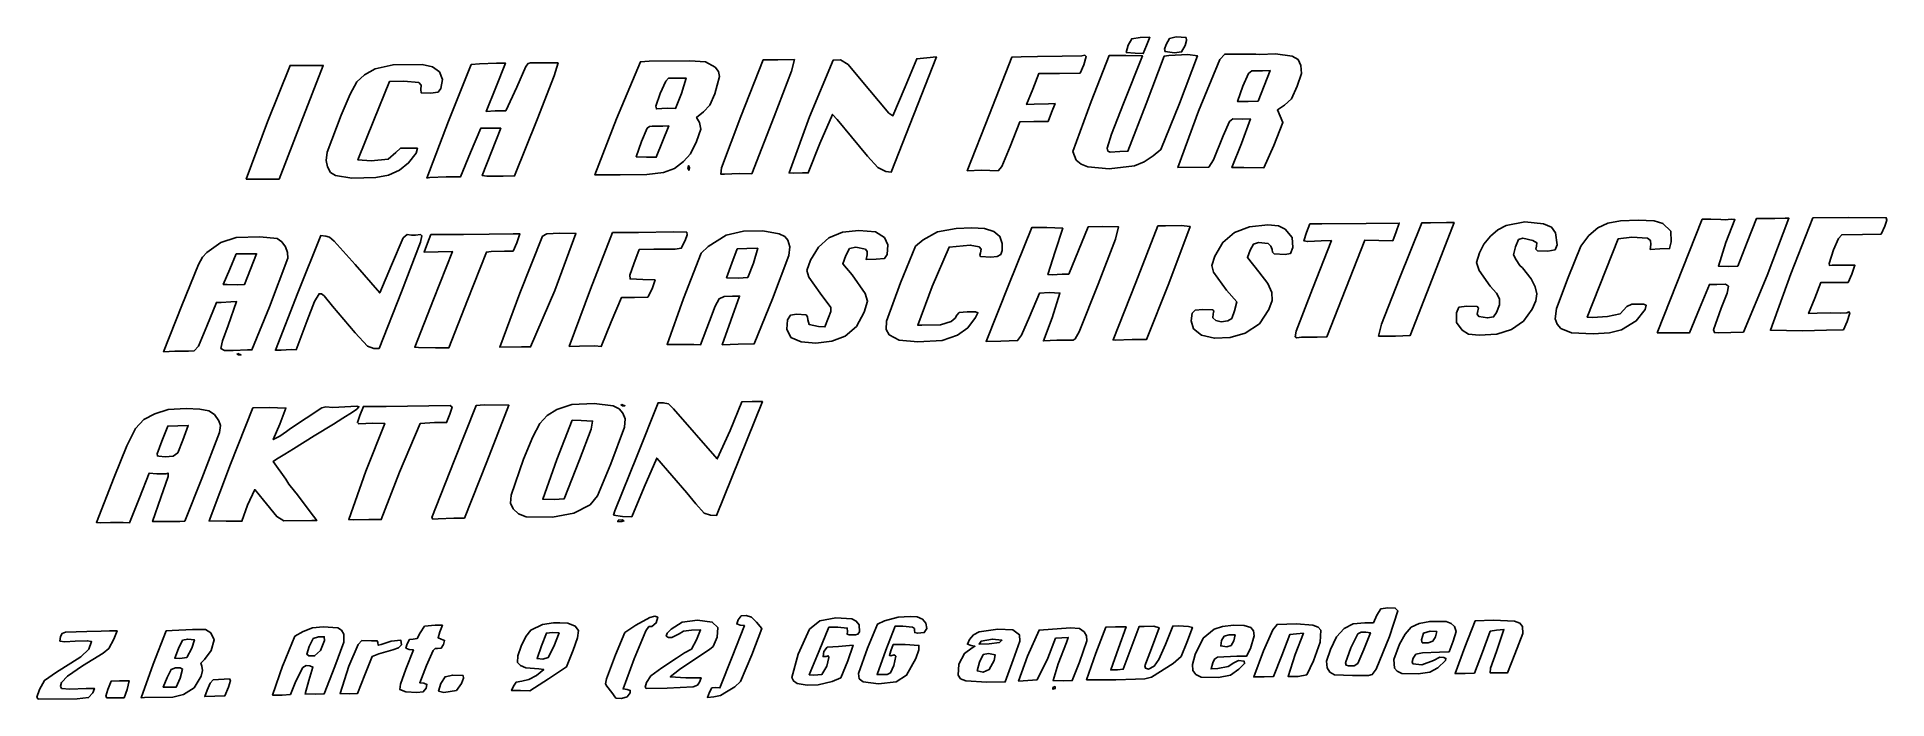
# Model space of a CAD drawing. Extents: x 30 to 178, y 230 to 283.
import ezdxf

# ---------------------------------------------------------------- set-up
doc = ezdxf.new("R2010")
doc.units = 0

msp = doc.modelspace()

# ---------------------------------------------------------------- linework, layer by layer
at = {"layer": 'Layer 1', "color": 7}
for points in [[(117.29739, 282.417003), (117.58979, 282.917314), (118.27297, 283.013515), (119.02142, 283.042275), (118.76389, 282.387236), (118.50635, 281.732197), (117.86125, 281.762047), (117.14322, 281.820567), (117.29744, 282.416982), (117.29739, 282.417003)], [(120.33606, 282.457783), (120.603914, 282.930536), (121.12844, 283.058859), (121.92709, 283.007526), (121.976291, 282.784513), (121.84854, 282.376428), (121.568566, 281.862204), (121.01686, 281.790804), (120.255852, 281.896594), (120.216611, 282.094987), (120.33606, 282.457783), (120.33606, 282.457783)], [(62.983777, 276.333349), (64.786509, 280.854707), (65.441685, 280.911457), (66.80826, 280.968807), (67.519654, 280.9694), (66.757281, 279.030505), (65.994904, 277.091602), (66.707755, 277.156532), (67.554954, 277.168642), (68.446263, 279.040959), (69.145099, 280.710327), (69.328919, 280.938365), (69.527396, 280.987098), (71.729275, 281.003158), (71.43041, 279.949466), (70.063345, 276.45385), (68.259135, 271.958916), (67.332076, 271.922256), (66.037859, 271.933806), (65.670699, 271.982026), (66.413059, 273.870032), (67.155416, 275.758032), (66.349743, 275.762232), (65.544066, 275.766432), (64.741445, 273.823102), (63.938815, 271.879766), (62.782845, 271.877166), (61.47086, 271.817006), (61.247944, 271.785706), (62.983776, 276.333321), (62.983777, 276.333349)], [(76.412711, 276.528794), (78.307455, 281.085395), (79.025191, 281.125325), (82.269233, 281.150535), (83.512372, 281.064863), (84.281192, 280.656012), (84.551302, 280.307558), (84.639864, 279.901165), (84.270372, 278.525011), (83.859702, 277.60921), (83.348022, 277.067476), (82.809271, 276.625976), (83.028179, 276.211231), (83.153442, 275.70231), (82.793265, 274.705177), (82.317354, 273.72187), (81.768591, 273.095228), (81.037998, 272.536192), (80.17114, 272.219985), (78.83132, 272.076461), (76.681842, 272.035473), (74.680497, 272.025673), (76.412711, 276.528794)], [(86.33938, 276.69775), (88.12051, 281.227608), (89.28474, 281.242538), (90.62439, 281.257278), (90.397956, 280.326124), (89.00582, 276.694499), (87.21182, 272.131909), (86.20003, 272.147559), (85.03133, 272.103389), (84.744136, 272.082757), (84.795248, 272.591648), (86.33938, 276.697748), (86.33938, 276.69775)], [(91.83829, 276.66497), (93.7178, 281.193756), (94.318731, 281.246223), (94.92543, 280.858259), (95.8316, 279.770541), (98.18199, 276.97002), (98.4911, 276.765968), (99.47446, 279.071644), (100.39856, 281.314109), (101.21142, 281.401099), (101.97594, 281.470759), (100.16196, 276.85736), (98.34798, 272.243961), (97.94293, 272.308671), (97.289, 272.627357), (96.46509, 273.52579), (95.18043, 275.079294), (94.04066, 276.465613), (93.67225, 276.86774), (92.65463, 274.547498), (91.72804, 272.190946), (91.27522, 272.199846), (90.5674, 272.180306), (90.20337, 272.194756), (91.83829, 276.664985), (91.83829, 276.66497)], [(106.21645, 276.900629), (107.99919, 281.434549), (108.74663, 281.460759), (110.06436, 281.509009), (112.03191, 281.513709), (113.58556, 281.554919), (113.835351, 281.599841), (113.948404, 281.494413), (113.76722, 280.820706), (113.46418, 280.157074), (111.81263, 280.152574), (110.16108, 280.148074), (109.67076, 278.901052), (109.18043, 277.654031), (109.78681, 277.678581), (110.92561, 277.718131), (111.45804, 277.733121), (111.1773, 277.019124), (110.89656, 276.305123), (109.76952, 276.295523), (108.64248, 276.285923), (107.85891, 274.293095), (107.193085, 272.69664), (106.9037, 272.36776), (105.58291, 272.40099), (104.43375, 272.36674), (106.21645, 276.900629)], [(113.15338, 273.223392), (112.88983, 273.892168), (114.33961, 277.912554), (115.78575, 281.582087), (117.11215, 281.570517), (118.43854, 281.558947), (116.93476, 277.734522), (115.973833, 275.293558), (115.629441, 274.165028), (115.676815, 273.940821), (115.864366, 273.862195), (116.64139, 273.898318), (117.28025, 273.925068), (118.73079, 277.726376), (120.18133, 281.527687), (120.54743, 281.566027), (122.084493, 281.650833), (122.83452, 281.560427), (121.40397, 277.743623), (119.91352, 274.061995), (119.29084, 273.549655), (118.58812, 273.071562), (117.80884, 272.751135), (115.78831, 272.514638), (114.072683, 272.672465), (113.539756, 272.891716), (113.15369, 273.223279), (113.15338, 273.223392)], [(122.91938, 277.124974), (124.61693, 281.265108), (125.021848, 281.691185), (125.50916, 281.687807), (126.6051, 281.697007), (127.51553, 281.673567), (127.82623, 281.670867), (129.080744, 281.717849), (130.41976, 281.514454), (130.891741, 281.247154), (131.10981, 280.773556), (131.165108, 280.1496), (130.81899, 279.123022), (130.358261, 278.111351), (129.80511, 277.614737), (129.23237, 277.228308), (129.45352, 276.720535), (129.67468, 276.212765), (128.9538, 274.379315), (128.14932, 272.601028), (126.54726, 272.633098), (125.59199, 272.613948), (126.3549, 274.554217), (127.0799, 276.509397), (126.44292, 276.479037), (125.65561, 276.507787), (125.395025, 276.305437), (124.88772, 275.159945), (124.12373, 273.227292), (123.74702, 272.663345), (121.2745, 272.614165), (122.91987, 277.124733), (122.91938, 277.124974)], [(48.500248, 276.265639), (50.305209, 280.780083), (51.327912, 280.778883), (52.652647, 280.781283), (52.95468, 280.784783), (51.191088, 276.24484), (49.427499, 271.704905), (48.178421, 271.682035), (46.812316, 271.705175), (48.500248, 276.265627), (48.500248, 276.265639)], [(53.298967, 272.671524), (53.18171, 273.174057), (53.277199, 273.850217), (54.390891, 276.798675), (55.110965, 278.486613), (55.656267, 279.466241), (56.2478, 280.039411), (57.106565, 280.507972), (58.546561, 280.843394), (60.856167, 280.850889), (61.692569, 280.668878), (62.248766, 280.260492), (62.487845, 279.671999), (62.372896, 278.949667), (62.135874, 278.651455), (61.531275, 278.571582), (60.800743, 278.585555), (60.773223, 278.873712), (60.783222, 279.207894), (60.591065, 279.411114), (59.396878, 279.520197), (58.249297, 279.494327), (56.993189, 276.407863), (55.736798, 273.226603), (56.802847, 273.147649), (58.162009, 273.291603), (58.750743, 273.820754), (59.138494, 274.160265), (59.828179, 274.169865), (60.488376, 274.165772), (60.39218, 273.772588), (59.788205, 272.990842), (59.044114, 272.403763), (58.16415, 272.013904), (57.152555, 271.823818), (55.234968, 271.785039), (53.936837, 271.993317), (53.550937, 272.237729), (53.299198, 272.671976), (53.298967, 272.671524)], [(80.457063, 277.360175), (81.119629, 277.349075), (81.591282, 278.548612), (81.970111, 279.779882), (81.298474, 279.767922), (80.566036, 279.779862), (80.332963, 279.533391), (79.904495, 278.543754), (79.541521, 277.52911), (79.595539, 277.311645), (80.457061, 277.360175), (80.457063, 277.360175)], [(126.89705, 277.907454), (127.68626, 277.940424), (128.16639, 279.161608), (128.64659, 280.382758), (128.03799, 280.352588), (127.19094, 280.340858), (126.91017, 280.14208), (126.47283, 279.139434), (126.05055, 277.897002), (126.89709, 277.907432), (126.89705, 277.907454)], [(78.810969, 273.454951), (79.583426, 273.442131), (80.079741, 274.704382), (80.576057, 275.966632), (80.110005, 275.941882), (79.258464, 275.918732), (79.028452, 275.900406), (78.861892, 275.768449), (78.399501, 274.71617), (77.982269, 273.489897), (78.810969, 273.454947), (78.810969, 273.454951)], [(82.115464, 272.576102), (82.167054, 272.772487), (82.246024, 272.591687), (82.196358, 272.400986), (82.115482, 272.576137), (82.115464, 272.576102)], [(98.19598, 259.251246), (97.953208, 259.673537), (97.986114, 260.33181), (99.10812, 263.398117), (100.30409, 266.32764), (100.91725, 266.834006), (102.069547, 267.489189), (103.54844, 267.735531), (104.80985, 267.788431), (105.823033, 267.74375), (106.57364, 267.517063), (107.050625, 267.114037), (107.24294, 266.540335), (107.242296, 266.000748), (107.117116, 265.675923), (106.822925, 265.514262), (106.31525, 265.464164), (105.510233, 265.498534), (105.444146, 265.606641), (105.50866, 265.816257), (105.539936, 266.083039), (105.404234, 266.277437), (104.67256, 266.419714), (102.98157, 266.25773), (101.640703, 263.110868), (100.48849, 260.007081), (100.80434, 260.006917), (102.29261, 260.055197), (103.143566, 260.320082), (103.465961, 260.566853), (103.59541, 260.817179), (103.803549, 261.040562), (104.42364, 261.09278), (105.10486, 261.07855), (105.286473, 261.010425), (105.10186, 260.63795), (104.475603, 259.818804), (103.6552, 259.219214), (102.431209, 258.783697), (100.49627, 258.678036), (98.996445, 258.811881), (98.19643, 259.251275), (98.19598, 259.251246)], [(107.77004, 263.26947), (109.59783, 267.824656), (110.79104, 267.835146), (112.07553, 267.769316), (111.47133, 265.899323), (110.88057, 264.064486), (111.23843, 264.047036), (112.02069, 264.086486), (112.54982, 264.102206), (113.33363, 265.997259), (114.11745, 267.89231), (115.2469, 267.90809), (116.53128, 267.87154), (116.288123, 266.898906), (114.91257, 263.30841), (113.371867, 259.484598), (113.078075, 258.925001), (112.90392, 258.824791), (111.59851, 258.807881), (110.52812, 258.763791), (111.2163, 260.612929), (111.84876, 262.578541), (110.99749, 262.635631), (110.20191, 262.576261), (109.42005, 260.685972), (108.779352, 259.233326), (108.46537, 258.793597), (107.11733, 258.752947), (105.94212, 258.714357), (107.77004, 263.26947)], [(116.10072, 258.835613), (117.905, 263.434671), (119.68162, 267.9572), (120.28194, 267.957292), (121.54711, 267.984882), (122.25697, 267.909062), (120.53945, 263.345046), (118.77697, 258.884331), (117.62387, 258.882431), (116.27147, 258.819991), (116.10035, 258.835671), (116.10072, 258.835613)], [(122.53438, 259.727966), (122.343775, 260.370764), (122.41912, 260.973889), (122.653969, 261.214923), (123.26168, 261.283656), (124.067656, 261.243682), (124.143085, 261.132522), (124.08428, 260.923755), (124.081777, 260.605182), (124.316535, 260.387181), (124.728143, 260.298422), (125.25619, 260.367576), (125.598672, 260.566086), (125.80971, 261.179209), (125.99072, 261.887095), (125.16614, 262.8216), (124.11995, 264.246018), (123.984048, 264.786136), (124.21635, 265.541966), (124.860119, 266.629359), (125.800922, 267.416691), (127.012037, 267.888268), (128.46674, 268.028398), (129.325141, 267.957095), (129.8384, 267.702477), (130.420216, 267.04007), (130.45466, 266.229684), (130.284259, 265.753788), (129.8605, 265.672789), (128.978073, 265.723224), (128.84109, 265.845482), (128.80264, 266.071768), (128.717683, 266.347803), (128.50321, 266.537021), (127.72651, 266.633722), (127.328334, 266.501399), (127.06716, 266.01041), (126.83957, 265.431552), (127.7589, 264.287982), (128.461757, 263.34344), (128.796361, 262.638842), (128.806825, 262.002795), (128.53726, 261.263908), (127.787719, 260.117146), (126.64265, 259.373119), (125.441979, 259.024267), (124.200464, 258.980646), (123.152972, 259.22197), (122.53437, 259.727953), (122.53438, 259.727966)], [(132.02814, 262.91547), (133.55115, 266.788757), (132.73437, 266.764707), (131.65925, 266.703747), (131.345904, 266.758541), (131.55116, 267.41567), (131.82623, 268.115427), (132.77455, 268.116827), (136.3341, 268.155807), (138.97663, 268.181007), (138.73243, 267.469692), (138.457, 266.770652), (137.34351, 266.793922), (136.23001, 266.817192), (134.71107, 262.953985), (133.19213, 259.090779), (132.39875, 259.047599), (131.43376, 259.071899), (131.154, 259.058439), (130.77557, 259.009769), (130.647318, 259.09579), (130.738075, 259.540728), (132.02823, 262.91535), (132.02814, 262.91547)], [(138.96811, 263.708015), (140.77846, 268.207816), (141.47863, 268.203116), (142.75389, 268.232636), (143.34993, 268.222736), (141.60987, 263.690874), (139.84932, 259.203001), (138.66182, 259.146051), (137.31633, 259.148551), (137.549363, 260.090153), (138.96864, 263.707836), (138.96811, 263.708015)], [(143.98988, 259.621323), (143.540423, 260.225907), (143.5399, 261.01661), (143.738477, 261.456182), (144.38017, 261.539555), (145.203747, 261.499386), (145.294047, 261.3822), (145.24185, 261.169426), (145.204197, 260.907274), (145.323528, 260.721827), (146.01602, 260.593845), (146.506076, 260.685356), (146.75299, 261.04357), (146.974744, 261.656529), (146.984359, 262.119415), (146.74753, 262.570186), (146.22995, 263.146801), (145.34666, 264.381989), (145.14841, 265.027056), (145.37706, 265.798232), (145.744393, 266.493347), (146.255285, 267.122899), (146.863475, 267.639487), (147.5227, 267.995714), (149.015862, 268.273529), (150.50367, 268.114746), (151.140398, 267.848744), (151.45566, 267.396687), (151.60147, 266.443851), (151.428268, 266.043083), (150.84216, 265.93507), (150.00917, 265.964132), (149.894446, 266.097292), (149.93794, 266.328219), (149.964924, 266.607973), (149.63979, 266.796468), (148.85651, 266.964843), (148.511183, 266.865031), (148.26091, 266.276777), (148.11459, 265.640595), (148.31531, 265.23665), (148.6044, 264.781576), (148.81089, 264.592576), (149.50809, 263.721714), (149.843506, 263.088983), (149.968274, 262.537427), (149.885875, 261.975549), (149.59979, 261.311851), (148.898583, 260.34324), (147.955782, 259.672225), (146.773076, 259.299636), (145.35215, 259.226301), (144.494914, 259.306095), (143.98984, 259.621326), (143.98988, 259.621323)], [(151.87887, 259.761848), (151.594953, 260.08727), (151.43789, 260.513715), (151.539954, 261.363268), (152.4632, 263.821931), (153.4943, 266.326244), (154.1201, 267.186869), (154.85261, 267.797628), (155.648575, 268.172301), (156.66645, 268.360019), (158.06469, 268.409908), (159.337478, 268.354215), (160.03863, 268.141001), (160.673504, 267.542642), (160.70546, 266.678477), (160.57486, 266.147802), (159.80643, 266.115192), (159.03801, 266.082582), (159.08121, 266.470363), (159.050485, 266.799914), (158.82491, 266.975898), (157.565178, 267.046525), (156.48108, 266.930948), (154.0029, 260.659095), (154.41766, 260.642685), (155.61612, 260.708065), (156.619198, 260.938773), (157.17001, 261.510079), (157.564208, 261.686884), (158.48426, 261.696947), (158.703948, 261.613289), (158.61882, 261.274645), (157.912155, 260.361982), (156.73188, 259.655314), (155.782359, 259.407525), (154.46947, 259.328916), (152.733783, 259.400875), (151.87894, 259.761848), (151.87887, 259.761848)], [(159.57485, 259.4195), (163.18586, 268.490545), (163.88194, 268.497645), (164.67701, 268.465845), (165.03103, 268.451265), (165.49512, 268.488855), (165.80123, 268.463935), (165.08083, 266.631636), (164.48985, 264.74845), (165.32099, 264.71975), (166.02269, 264.74195), (166.77021, 266.642966), (167.51772, 268.543981), (167.97615, 268.549381), (168.99392, 268.5489), (169.8073, 268.56914), (170.12382, 268.57064), (168.39319, 263.985883), (166.48179, 259.472198), (164.45625, 259.414168), (164.16715, 259.426607), (164.098662, 259.654646), (164.70112, 261.380831), (165.170904, 262.576185), (165.299342, 263.133745), (165.044512, 263.290508), (164.36449, 263.283471), (163.76861, 263.276971), (162.97057, 261.345343), (162.17254, 259.413715), (161.39855, 259.409215), (160.41623, 259.410615), (159.88723, 259.404315), (159.5749, 259.419525), (159.57485, 259.4195)], [(170.27562, 264.123264), (172.03566, 268.591155), (174.89045, 268.628765), (177.90298, 268.602595), (177.959213, 268.411947), (177.77567, 267.921734), (177.49059, 267.304668), (176.00587, 267.278068), (174.34205, 267.242348), (174.09337, 266.950602), (173.68992, 266.030188), (173.328079, 264.938578), (173.37597, 264.782857), (173.5689, 264.811795), (175.3993, 264.811457), (175.15188, 264.106331), (174.8421, 263.425723), (173.75495, 263.427123), (172.6678, 263.428523), (172.17994, 262.189075), (171.69209, 260.949628), (172.36657, 260.968848), (173.47, 261.007678), (174.26738, 260.979008), (174.74519, 261.012578), (174.919196, 261.086991), (174.984816, 260.982754), (174.78609, 260.31979), (174.47653, 259.639953), (173.13588, 259.622663), (171.21351, 259.570003), (168.63424, 259.608853), (170.27544, 264.123475), (170.27562, 264.123264)], [(41.647918, 261.592652), (42.984631, 264.880018), (43.313309, 265.460734), (43.654529, 265.838469), (44.780125, 266.619683), (45.98707, 267.023037), (47.882948, 267.069482), (49.287615, 266.937177), (49.642195, 266.684438), (49.930838, 266.28343), (50.108531, 265.817562), (50.130263, 265.370245), (48.65939, 261.491606), (47.262513, 258.039021), (46.909001, 258.043021), (45.770592, 258.004311), (45.055952, 257.983364), (44.779498, 258.165285), (44.898247, 258.762413), (45.369213, 259.98709), (46.037906, 261.900461), (45.571293, 261.874291), (44.795747, 261.831701), (44.41437, 261.843751), (43.665371, 259.938859), (42.997166, 258.346269), (42.640043, 257.956102), (42.179746, 257.945992), (41.094369, 257.952992), (40.192957, 257.892272), (41.647918, 261.592652)], [(50.925407, 262.606062), (52.760513, 267.179625), (53.179296, 267.139545), (53.460154, 267.052133), (53.838723, 266.743751), (55.503229, 264.862035), (57.47776, 262.597329), (58.411803, 264.829072), (59.350882, 267.001821), (59.659488, 267.271799), (60.008478, 267.218507), (60.343955, 267.210007), (60.722392, 267.258677), (60.846933, 267.162543), (60.727882, 266.645737), (59.209914, 262.692329), (57.427124, 258.158263), (57.009385, 258.150763), (56.490794, 258.335836), (55.50498, 259.413191), (53.710876, 261.541109), (53.030379, 262.355258), (52.808459, 262.529628), (52.624955, 262.526072), (52.251781, 261.916809), (51.668033, 260.390725), (50.783893, 258.059641), (50.402571, 258.065041), (49.59936, 258.034341), (49.133889, 258.015361), (50.92541, 262.606055), (50.925407, 262.606062)], [(68.681656, 262.579677), (70.479052, 267.12476), (70.845713, 267.317774), (71.836486, 267.363256), (73.155697, 267.361056), (71.465788, 262.795384), (69.540459, 258.275476), (68.811352, 258.295886), (67.072529, 258.263016), (68.681657, 262.579634), (68.681656, 262.579677)], [(74.312786, 262.892845), (76.094404, 267.422457), (78.170653, 267.437257), (80.95939, 267.478657), (82.020258, 267.445421), (82.048675, 267.232866), (81.880441, 266.785868), (81.574202, 266.174718), (81.085681, 266.103673), (79.395967, 266.091373), (78.225227, 266.059873), (77.776667, 264.919053), (77.459223, 264.009814), (77.489539, 263.714751), (78.518704, 263.661101), (79.481492, 263.633541), (79.240777, 262.924972), (78.904989, 262.253786), (77.846537, 262.240036), (76.788082, 262.226286), (75.982601, 260.275741), (75.177123, 258.325204), (74.666229, 258.356224), (73.442117, 258.336364), (72.630052, 258.324334), (74.312809, 262.892818), (74.312786, 262.892845)], [(81.744744, 262.155741), (83.170254, 265.781145), (83.736485, 266.30515), (85.1787, 267.203513), (86.558583, 267.541169), (88.092801, 267.569251), (89.400177, 267.317732), (89.84968, 267.09649), (90.09953, 266.816588), (90.256522, 266.295672), (90.170226, 265.597465), (88.85832, 262.119749), (87.41249, 258.537256), (86.13344, 258.498096), (84.85438, 258.458926), (85.54837, 260.402465), (86.24236, 262.346003), (85.67793, 262.338903), (84.998145, 262.318641), (84.602329, 262.129678), (84.280433, 261.545841), (83.822404, 260.340955), (83.111254, 258.44318), (82.587905, 258.47436), (81.321296, 258.46706), (80.448642, 258.47948), (81.744748, 262.155768), (81.744744, 262.155741)], [(90.34907, 259.042501), (90.024692, 259.696677), (90.06324, 260.457649), (90.297216, 260.818032), (90.80138, 260.904551), (91.551154, 260.834705), (91.678049, 260.690485), (91.68691, 260.449073), (91.81, 260.070814), (92.54023, 259.925165), (93.06574, 259.881165), (93.35747, 260.623103), (93.536132, 261.101235), (93.532665, 261.439812), (92.67175, 262.572894), (91.77684, 263.850798), (91.62377, 264.402933), (91.91011, 265.211797), (92.536305, 266.256659), (93.38275, 266.998591), (94.45943, 267.443757), (95.77633, 267.59832), (97.10522, 267.490169), (97.82118, 267.035081), (98.103555, 266.430529), (98.04096, 265.673023), (97.83039, 265.350768), (97.15602, 265.284504), (96.35728, 265.282604), (96.42778, 265.640365), (96.438798, 265.918576), (96.296205, 266.109395), (95.52815, 266.243646), (95.037807, 266.147295), (94.74647, 265.5839), (94.49144, 264.935296), (95.24808, 264.041356), (96.28073, 262.561113), (96.471609, 261.930672), (96.19643, 261.058592), (95.578601, 259.908704), (94.6762, 259.149296), (93.605067, 258.737675), (92.343246, 258.578128), (91.166117, 258.677454), (90.34906, 259.042453), (90.34907, 259.042501)], [(46.126047, 263.250988), (46.658869, 263.267008), (47.144314, 264.501602), (47.629751, 265.736198), (46.818885, 265.727198), (46.008016, 265.718198), (45.488777, 264.499712), (44.969534, 263.281221), (45.281383, 263.258081), (46.126052, 263.250981), (46.126047, 263.250988)], [(86.1411, 263.765489), (86.89682, 263.831919), (87.34678, 264.97629), (87.68722, 266.163736), (86.8151, 266.161636), (86.05251, 266.116406), (85.62991, 264.97787), (85.19861, 263.807653), (86.14109, 263.765543), (86.1411, 263.765489)], [(46.14501, 257.742028), (46.374304, 257.64076), (46.189593, 257.63966), (46.072899, 257.713564), (46.145013, 257.742015), (46.14501, 257.742028)], [(36.252267, 247.871937), (37.259817, 250.373573), (37.950839, 251.760176), (38.607011, 252.470081), (39.510009, 252.941625), (40.553385, 253.285115), (41.998065, 253.355901), (43.089707, 253.316), (43.806199, 253.16895), (44.270482, 252.868107), (44.605496, 252.366829), (44.756779, 252.003569), (44.67862, 251.444201), (43.250852, 247.749587), (41.885505, 244.342494), (41.489229, 244.316664), (39.323491, 244.321964), (39.966075, 246.245596), (40.554846, 247.930932), (40.555084, 248.197592), (40.372251, 248.141047), (39.655199, 248.123927), (39.044256, 248.186237), (38.265228, 246.204981), (37.4862, 244.223725), (36.972186, 244.255545), (35.949527, 244.243565), (35.134004, 244.222745), (34.827128, 244.245765), (36.252267, 247.871937)], [(45.544638, 248.905106), (47.343141, 253.401905), (48.64287, 253.430385), (49.972043, 253.391285), (49.481809, 252.101262), (48.962136, 250.878843), (49.478926, 251.153646), (50.035971, 251.516315), (50.336577, 251.749134), (52.858866, 253.423146), (53.160394, 253.483656), (53.728172, 253.448236), (55.649619, 253.540176), (55.808397, 253.491612), (55.643919, 253.311324), (55.291619, 253.06689), (54.530015, 252.594114), (53.78267, 252.115731), (52.246173, 251.175412), (50.580412, 250.145515), (49.896602, 249.712352), (49.211774, 249.30466), (48.964574, 249.12104), (49.981522, 247.703188), (50.216064, 247.317693), (50.307314, 247.163933), (50.904553, 246.451054), (51.908433, 245.092541), (52.446475, 244.395239), (52.058317, 244.402439), (49.79808, 244.376539), (49.245187, 244.722677), (48.187317, 246.032623), (47.484572, 246.869725), (46.914286, 245.632432), (46.465475, 244.347376), (45.190537, 244.344476), (43.830866, 244.374936), (45.544627, 248.90505), (45.544638, 248.905106)], [(56.376976, 248.345752), (57.879082, 252.165966), (56.93562, 252.176855), (55.793642, 252.129235), (55.696573, 252.235319), (55.881372, 252.798725), (56.167619, 253.526726), (56.831447, 253.518826), (57.992718, 253.526326), (63.110106, 253.596656), (63.262486, 253.467689), (63.085566, 252.909355), (62.821188, 252.236974), (61.85227, 252.246274), (60.69885, 252.153984), (59.055158, 248.267567), (57.595965, 244.482773), (56.613715, 244.484273), (55.376422, 244.457203), (54.998119, 244.477083), (56.376972, 248.345775), (56.376976, 248.345752)], [(61.652462, 244.633626), (63.43151, 249.161909), (65.178563, 253.59746), (65.827001, 253.64619), (67.80842, 253.62114), (66.041124, 249.100819), (64.238904, 244.594245), (63.39214, 244.583245), (62.155338, 244.528095), (61.721004, 244.512212), (61.652449, 244.633619), (61.652462, 244.633626)], [(68.154195, 245.334835), (67.940588, 245.78477), (67.973508, 246.441885), (68.96905, 249.303613), (69.700502, 251.084424), (70.269955, 252.16231), (70.855652, 252.80235), (71.635834, 253.269624), (72.821166, 253.674157), (74.617845, 253.757079), (76.127553, 253.564556), (76.604925, 253.328731), (76.911426, 252.995155), (77.102211, 252.518471), (77.052461, 251.877051), (75.955774, 248.926812), (74.871317, 246.383279), (74.29408, 245.665346), (72.992427, 244.990324), (71.291033, 244.675113), (69.181676, 244.709194), (68.579969, 244.938127), (68.154195, 245.334835), (68.154195, 245.334835)], [(76.163423, 244.829296), (76.270569, 245.169011), (78.054802, 249.610349), (79.728582, 253.814318), (80.141622, 253.821818), (80.553887, 253.741336), (80.963154, 253.322288), (84.44967, 249.324375), (85.48592, 251.591985), (86.42998, 253.895835), (87.24501, 253.905035), (88.06004, 253.914235), (86.2301, 249.35989), (84.40017, 244.805544), (83.918826, 244.829624), (83.40757, 244.979305), (82.752675, 245.732021), (82.02317, 246.627906), (80.836056, 248.007326), (79.620722, 249.397826), (78.615418, 247.055187), (77.626716, 244.706019), (76.8686, 244.727569), (76.163475, 244.82931), (76.163423, 244.829296)], [(76.839761, 253.676078), (77.069056, 253.57481), (76.884346, 253.57371), (76.767651, 253.647614), (76.839766, 253.676065), (76.839761, 253.676078)], [(40.335371, 249.498455), (40.959956, 249.555435), (41.327295, 249.816078), (41.740283, 250.833222), (42.162993, 252.011415), (41.344907, 251.984075), (40.526817, 251.956725), (40.049631, 250.743114), (39.686571, 249.721411), (39.699345, 249.565851), (39.820424, 249.535282), (40.335372, 249.498452), (40.335371, 249.498455)], [(71.410745, 246.095267), (72.213643, 246.128817), (73.43751, 249.241423), (74.373239, 251.713047), (74.48478, 252.351251), (73.585998, 252.386501), (72.863816, 252.424531), (71.62936, 249.284993), (70.501372, 246.103584), (71.410745, 246.095284), (71.410745, 246.095267)], [(76.531846, 244.434443), (76.859718, 244.443743), (76.987964, 244.367566), (76.835858, 244.314867), (76.513491, 244.308333), (76.531831, 244.434373), (76.531846, 244.434443)], [(76.028949, 230.657364), (75.63374, 231.163075), (75.527025, 231.334466), (75.590445, 231.74989), (76.323897, 233.661141), (77.077673, 235.444406), (77.938465, 236.03806), (79.071082, 236.64967), (79.476965, 236.744178), (79.704723, 236.672267), (79.574865, 236.217133), (79.218915, 235.936353), (78.994385, 235.915898), (78.739234, 235.572665), (77.824595, 233.33481), (76.923563, 230.939326), (77.252098, 230.896796), (77.495934, 230.817345), (77.489913, 230.629016), (77.245478, 230.306165), (76.794693, 230.171035), (76.353628, 230.20636), (76.028943, 230.657365), (76.028949, 230.657364)], [(83.831339, 230.682375), (84.029047, 231.015319), (84.33102, 231.060476), (84.66504, 231.017246), (85.64526, 233.510171), (86.62547, 236.003092), (86.28263, 236.047462), (86.019863, 236.141985), (86.13382, 236.472449), (86.372486, 236.772561), (86.75609, 236.811356), (87.181294, 236.680386), (87.59704, 236.271936), (88.00974, 235.774201), (87.21467, 233.654316), (86.30247, 231.541973), (85.860443, 231.098474), (85.18282, 230.708212), (84.70367, 230.400876), (84.171094, 230.296641), (83.665667, 230.261031), (83.831339, 230.682375)], [(90.40873, 231.854148), (90.919416, 233.724647), (91.82374, 235.706508), (92.664681, 236.37041), (93.93991, 236.614333), (95.208181, 236.533379), (95.570017, 236.356336), (95.79444, 236.075424), (95.832244, 235.512993), (95.699598, 235.318403), (95.4933, 235.256068), (95.00917, 235.274618), (94.835917, 235.326006), (94.86266, 235.526903), (94.846199, 235.808358), (94.08213, 235.8629), (93.38336, 235.8712), (92.59832, 233.973198), (91.81328, 232.075193), (92.18342, 232.027283), (92.818573, 232.104879), (93.2129, 232.759501), (93.382766, 233.457198), (93.323745, 233.590392), (93.1708, 233.541653), (92.920441, 233.523391), (92.9754, 233.941018), (93.253331, 234.287304), (94.15029, 234.340183), (95.31622, 234.434463), (94.89467, 233.183854), (94.32372, 231.835181), (93.65218, 231.5334), (92.51229, 231.257796), (91.65509, 231.242496), (90.835479, 231.372207), (90.553528, 231.578671), (90.40874, 231.854062), (90.40873, 231.854148)], [(96.1261, 231.508763), (95.810452, 231.752338), (95.747765, 232.162166), (96.47529, 234.20701), (97.27384, 236.123516), (97.82153, 236.371897), (98.9185, 236.662183), (99.87966, 236.740573), (100.429769, 236.706082), (100.85787, 236.515012), (101.126236, 236.195045), (101.19714, 235.773862), (101.001664, 235.448947), (100.4586, 235.385218), (100.236594, 235.445914), (100.22695, 235.599525), (100.226075, 235.757789), (100.074221, 235.868591), (99.28532, 235.960185), (98.6862, 235.966085), (97.92764, 234.036923), (97.23153, 232.083198), (97.54948, 232.088398), (98.04366, 232.100278), (98.292169, 232.230575), (98.57076, 232.815914), (98.737084, 233.555356), (98.610297, 233.654114), (98.33967, 233.58514), (98.218998, 233.617449), (98.32967, 233.988118), (98.52291, 234.479663), (99.47385, 234.478961), (100.57379, 234.419661), (100.578838, 234.07558), (100.33762, 233.369633), (99.59484, 232.03693), (98.74764, 231.506209), (97.34507, 231.335531), (96.12628, 231.508709), (96.1261, 231.508763)], [(133.20701, 232.615127), (133.156529, 233.14996), (133.46844, 234.083456), (133.968126, 235.0921), (134.561764, 235.763241), (135.293872, 236.131783), (136.20897, 236.232629), (136.90529, 236.218049), (137.18569, 236.824709), (137.506767, 237.349267), (138.05208, 237.421244), (138.650975, 237.400439), (138.863459, 237.189575), (138.19574, 235.14157), (137.131046, 232.520755), (136.81758, 232.096074), (136.52131, 232.022078), (135.23487, 232.006438), (133.782236, 232.076861), (133.412127, 232.279353), (133.20702, 232.615121), (133.20701, 232.615127)], [(30.273987, 230.880484), (30.675082, 231.615497), (31.635147, 232.290881), (32.796172, 232.988287), (33.586615, 233.508508), (34.216836, 234.119523), (34.443458, 234.721329), (34.093598, 234.792014), (33.127519, 234.745384), (32.30914, 234.712454), (31.914455, 234.766478), (31.945668, 235.131982), (32.080655, 235.360236), (32.367239, 235.480631), (34.064159, 235.52059), (35.200449, 235.55375), (35.883379, 235.59444), (36.478241, 235.58974), (36.215957, 234.922695), (35.80909, 234.171739), (35.364232, 233.803863), (33.725882, 232.797471), (32.512977, 231.965354), (32.048136, 231.464655), (31.969486, 231.15831), (32.040971, 230.976099), (32.714729, 230.918178), (33.99917, 230.984178), (34.667565, 230.984741), (34.530651, 230.636595), (34.197155, 230.244675), (33.288599, 230.15591), (30.179875, 230.13241), (30.079304, 230.283419), (30.273965, 230.880531), (30.273987, 230.880484)], [(39.357399, 232.913644), (40.401794, 235.569806), (40.874233, 235.610796), (42.517489, 235.694686), (43.559578, 235.684727), (43.970254, 235.415454), (44.250326, 234.866743), (43.993725, 234.022785), (43.471193, 233.2883), (43.181928, 232.998991), (43.258832, 232.748217), (43.306924, 232.420461), (43.194016, 231.958336), (42.629614, 231.026209), (41.795026, 230.485488), (40.934662, 230.271229), (38.666031, 230.244769), (38.410272, 230.219219), (39.357391, 232.913649), (39.357399, 232.913644)], [(49.739107, 232.824316), (50.698533, 235.154046), (51.366461, 235.527108), (52.091734, 235.820424), (52.960572, 235.914103), (54.131504, 235.811083), (54.420583, 235.626908), (54.601307, 235.322084), (54.609001, 234.676687), (53.891396, 232.740185), (53.027744, 230.543696), (52.326054, 230.521486), (51.514247, 230.542586), (51.810561, 231.619541), (52.136838, 232.684699), (51.88315, 232.78496), (51.591135, 232.815888), (51.3247, 232.641803), (50.759569, 231.559824), (50.342174, 230.498295), (49.686537, 230.447295), (48.90532, 230.445695), (49.739226, 232.824789), (49.739107, 232.824316)], [(59.093023, 230.882063), (59.131862, 231.325272), (59.565014, 232.528816), (60.163906, 234.051933), (59.829893, 234.095173), (59.572866, 234.195929), (59.658957, 234.55316), (59.854797, 234.88012), (60.156053, 234.92468), (60.468499, 234.979913), (60.698468, 235.411454), (61.060566, 235.951507), (61.894179, 236.042095), (62.487624, 236.033695), (62.275388, 235.493936), (62.14083, 235.024783), (62.397172, 234.910941), (62.653814, 234.814309), (62.583474, 234.492032), (62.398251, 234.200653), (62.101739, 234.159583), (61.900523, 234.161525), (61.740765, 234.020518), (61.222123, 232.815221), (60.676522, 231.427616), (61.001952, 231.385496), (61.248904, 231.292749), (61.179171, 230.995781), (60.950884, 230.711937), (60.45273, 230.642942), (59.566416, 230.699424), (59.093027, 230.882008), (59.093023, 230.882063)], [(68.157778, 231.171606), (68.375094, 231.478518), (68.83731, 231.56074), (69.397999, 231.687487), (70.009076, 232.015523), (70.583054, 232.503148), (70.199734, 232.539236), (69.162961, 232.628844), (68.716053, 232.821272), (68.484106, 233.061213), (68.525865, 233.58073), (68.785237, 234.352381), (69.158219, 235.12255), (69.540806, 235.637625), (70.485672, 236.093905), (71.361439, 236.217747), (71.867052, 236.218142), (72.517419, 236.188572), (73.10741, 235.950682), (73.354544, 235.61182), (73.287639, 235.023717), (72.935517, 234.038105), (72.410852, 232.703754), (70.965826, 231.733674), (69.473632, 230.78214), (68.719001, 230.8001), (68.011537, 230.799508), (68.157778, 231.171606)], [(70.51978, 233.329576), (70.947955, 233.443043), (71.391592, 234.332984), (71.811613, 235.412157), (71.294719, 235.436637), (70.80401, 235.402067), (70.406434, 234.390932), (70.051513, 233.363044), (70.51975, 233.329584), (70.51978, 233.329576)], [(78.797973, 231.450632), (79.156345, 231.984071), (80.027136, 232.632124), (81.206501, 233.399739), (81.835127, 233.818544), (82.409653, 234.119165), (82.809331, 234.867842), (83.117489, 235.651545), (82.387083, 235.637485), (81.767389, 235.560907), (81.401224, 235.341149), (80.827999, 235.051183), (80.545078, 235.046675), (80.381169, 235.156875), (80.462655, 235.396057), (80.77511, 235.725698), (81.654534, 236.27233), (82.889078, 236.424641), (84.051235, 236.2828), (84.492609, 235.838763), (84.43784, 235.07774), (84.1414, 234.335904), (83.846269, 234.079701), (82.910472, 233.489884), (81.436552, 232.495441), (80.699767, 231.895524), (81.950317, 231.819234), (83.161047, 231.834364), (83.023033, 231.483337), (82.872944, 231.243212), (82.527965, 231.10768), (80.445452, 230.998409), (78.780242, 230.959149), (78.690196, 231.071656), (78.797982, 231.450632), (78.797973, 231.450632)], [(103.7065, 232.02945), (103.775865, 232.913907), (104.21627, 233.783028), (104.82288, 234.217789), (105.046929, 234.344352), (104.75578, 234.405962), (104.452625, 234.504225), (104.62611, 234.885642), (104.939294, 235.252276), (105.394664, 235.503758), (106.87949, 235.715598), (108.086765, 235.651491), (108.60221, 235.276001), (108.636347, 234.765803), (108.12189, 233.253457), (107.47325, 231.496091), (106.013, 231.473541), (104.325541, 231.575735), (103.911127, 231.751748), (103.70639, 232.029485), (103.7065, 232.02945)], [(109.25815, 233.567321), (110.17966, 235.643219), (112.69216, 235.824486), (113.408145, 235.773092), (113.77295, 235.494125), (113.970702, 235.188099), (113.993079, 234.793289), (113.41328, 233.075503), (112.83599, 231.601239), (112.10975, 231.587259), (111.29833, 231.606779), (111.71187, 232.953547), (112.36028, 234.66201), (112.51004, 235.057172), (112.00462, 235.021552), (111.49919, 234.985942), (110.87163, 233.390047), (110.01811, 231.665681), (108.53803, 231.568861), (109.25857, 233.567153), (109.25815, 233.567321)], [(114.70852, 233.787795), (115.51491, 235.869414), (116.29479, 235.902004), (117.13202, 235.912044), (116.51997, 234.187014), (115.90722, 232.462251), (116.43808, 232.473271), (116.91225, 232.506551), (117.54666, 234.216128), (118.18106, 235.925706), (118.5677, 235.920206), (119.35257, 235.948766), (119.77776, 235.833836), (119.15563, 234.159259), (118.638235, 232.797041), (118.690473, 232.594275), (118.92271, 232.519107), (119.37278, 232.770986), (119.76578, 233.281575), (120.29318, 234.499182), (120.8661, 235.956227), (121.33419, 235.986147), (122.12255, 235.937867), (122.44281, 235.859637), (122.00418, 234.641261), (121.536695, 233.519678), (120.89854, 232.969903), (119.156969, 231.872566), (118.626109, 231.742201), (117.90028, 231.71413), (116.30343, 231.67254), (113.98423, 231.67384), (114.7084, 233.787788), (114.70852, 233.787795)], [(122.482, 232.416798), (122.450266, 232.891995), (122.66673, 233.697666), (123.285486, 234.995207), (124.17089, 235.727345), (124.854389, 235.933677), (125.734169, 236.03175), (126.5651, 236.010548), (127.10205, 235.859057), (127.308258, 235.587543), (127.372906, 235.191604), (127.07935, 234.161182), (126.77335, 233.563559), (125.97927, 233.556559), (124.451975, 233.481206), (124.209389, 233.327572), (124.06771, 233.028556), (123.92403, 232.539419), (124.45861, 232.559919), (125.30563, 232.735929), (125.75425, 233.032759), (126.113603, 233.220108), (126.58622, 233.151296), (126.601424, 232.95838), (126.14988, 232.506641), (125.475386, 232.041895), (124.51845, 231.853801), (123.124719, 231.88791), (122.714925, 232.088998), (122.48206, 232.416771), (122.482, 232.416798)], [(125.19606, 234.30829), (125.526239, 234.41398), (125.74487, 234.794528), (125.852189, 235.253616), (125.36304, 235.269536), (124.982811, 235.151777), (124.76519, 234.802581), (124.704996, 234.372385), (125.19606, 234.30829), (125.19606, 234.30829)], [(128.12984, 233.994595), (128.86053, 235.670551), (129.20434, 236.094002), (130.757741, 236.147348), (132.07166, 236.041342), (132.477945, 235.877038), (132.695, 235.624904), (132.63866, 234.67039), (132.119743, 233.194842), (131.58083, 232.077501), (130.88597, 231.92307), (130.08719, 231.941343), (130.64604, 233.690148), (131.31646, 235.395085), (130.76897, 235.341765), (130.22147, 235.288445), (129.57523, 233.614088), (128.929, 231.939739), (128.16316, 231.907729), (127.33712, 231.899429), (128.12987, 233.994595), (128.12984, 233.994595)], [(135.3751, 232.772787), (135.661662, 232.984269), (136.13754, 234.086968), (136.6631, 235.423632), (136.29643, 235.471092), (135.918606, 235.484409), (135.652146, 235.342724), (135.09727, 234.224099), (134.677404, 233.022137), (134.71649, 232.831345), (134.90511, 232.791233), (135.37508, 232.772793), (135.3751, 232.772787)], [(138.58616, 232.610972), (138.542214, 233.294237), (138.99623, 234.520309), (139.430751, 235.329044), (139.92905, 235.864238), (140.563279, 236.180132), (141.40559, 236.330967), (142.726111, 236.316051), (143.121371, 236.169631), (143.38805, 235.920603), (143.52428, 235.518301), (143.28113, 234.757562), (142.94893, 233.91269), (142.19505, 233.87012), (140.83793, 233.81098), (140.308825, 233.730171), (140.07654, 233.392181), (140.000552, 233.114059), (140.06771, 232.952024), (140.77417, 232.869209), (141.70893, 233.203698), (142.2227, 233.487981), (142.54372, 233.446981), (142.699852, 233.380114), (142.65968, 233.201997), (142.05483, 232.620809), (141.411017, 232.287446), (140.48453, 232.135374), (139.186614, 232.180736), (138.803303, 232.34672), (138.58616, 232.610979), (138.58616, 232.610972)], [(141.27483, 234.636527), (141.65505, 234.754287), (141.87267, 235.103482), (141.972704, 235.516362), (141.43406, 235.551268), (140.896126, 235.387698), (140.73725, 234.855776), (140.80481, 234.623684), (141.27473, 234.636305), (141.27483, 234.636527)], [(144.22008, 234.288829), (145.04713, 236.39228), (146.50217, 236.43266), (148.179817, 236.352155), (148.609832, 236.186876), (148.83376, 235.923742), (148.85401, 235.373404), (148.21987, 233.707575), (147.62533, 232.23661), (147.02635, 232.23081), (146.25159, 232.22441), (146.254935, 232.585256), (146.75034, 233.939201), (147.33348, 235.690094), (146.74491, 235.638684), (146.24771, 235.551864), (145.61273, 233.881467), (144.97776, 232.211076), (144.23064, 232.180436), (143.43831, 232.167566), (144.22013, 234.288814), (144.22008, 234.288829)], [(42.050415, 233.457208), (42.463351, 234.198489), (42.657273, 234.867591), (42.132806, 234.919661), (41.714814, 234.832185), (41.393721, 234.164533), (41.090081, 233.392317), (41.505157, 233.376037), (42.050412, 233.457197), (42.050415, 233.457208)], [(52.270662, 233.572477), (52.740134, 234.002108), (53.071269, 234.818376), (53.041343, 235.115547), (52.569244, 235.108605), (52.158249, 234.961899), (51.84674, 234.32463), (51.645837, 233.709291), (51.80322, 233.589034), (52.270666, 233.572474), (52.270662, 233.572477)], [(55.016897, 232.745739), (55.73893, 234.484921), (56.040911, 234.800201), (56.806347, 234.782911), (57.263984, 234.794572), (57.311839, 234.654377), (57.351485, 234.431925), (57.599099, 234.477649), (58.393135, 234.743828), (59.159984, 234.837484), (59.205214, 234.470444), (58.982312, 234.212578), (58.516847, 234.058835), (57.406751, 233.735204), (56.866079, 233.520681), (56.288773, 232.052436), (55.711471, 230.584199), (55.074091, 230.550489), (54.308434, 230.567219), (55.016922, 232.745757), (55.016897, 232.745739)], [(105.71113, 232.276296), (106.1928, 232.494776), (106.58759, 233.21332), (106.669971, 233.668193), (106.12617, 233.767122), (105.711633, 233.683912), (105.4085, 233.066465), (105.233985, 232.377629), (105.71113, 232.276296), (105.71113, 232.276296)], [(106.17901, 234.542297), (107.014239, 234.660259), (107.20584, 234.824298), (106.448231, 234.923189), (105.54225, 234.746898), (105.378623, 234.517369), (106.179, 234.542287), (106.17901, 234.542297)], [(41.216567, 231.081499), (41.53082, 231.800363), (41.709881, 232.521557), (41.534091, 232.625393), (41.14809, 232.630326), (40.792419, 232.493916), (40.479102, 231.838448), (40.175331, 231.065892), (40.688169, 231.076752), (41.216563, 231.081452), (41.216567, 231.081499)], [(35.753991, 230.891054), (36.019854, 231.567204), (36.680405, 231.594854), (37.447103, 231.580774), (37.295459, 230.883411), (37.037668, 230.227789), (36.438683, 230.221989), (35.663915, 230.215589), (35.588424, 230.368596), (35.753995, 230.891035), (35.753991, 230.891054)], [(43.68561, 230.848068), (43.926103, 231.399972), (44.166078, 231.665528), (45.466778, 231.757432), (45.541754, 231.602986), (45.373858, 231.074757), (45.105158, 230.391384), (44.30226, 230.357834), (43.484186, 230.330524), (43.68564, 230.848052), (43.68561, 230.848068)], [(62.364502, 231.364968), (62.701187, 231.912248), (63.306606, 232.046137), (64.13663, 232.007842), (64.164121, 231.7917), (63.999865, 231.38026), (63.603322, 230.818045), (62.588047, 230.660179), (62.184732, 230.759164), (62.364502, 231.364968), (62.364502, 231.364968)], [(111.28506, 231.050338), (111.46166, 231.121308), (111.46766, 230.978616), (111.29106, 230.907646), (111.28506, 231.050346), (111.28506, 231.050338)]]:
    msp.add_lwpolyline(points, dxfattribs=at)
msp.add_lwpolyline([(61.779325, 262.085267), (63.287123, 265.919984), (62.15295, 265.892214), (61.018778, 265.864444), (61.293681, 266.563601), (61.568585, 267.262759), (62.584511, 267.257559), (64.171985, 267.277659), (66.219406, 267.306979), (68.145757, 267.331509), (68.675124, 267.320909), (68.44596, 266.613503), (68.137899, 265.93712), (67.438744, 265.94442), (66.370948, 265.90692), (66.002312, 265.86211), (64.495165, 262.029056), (62.988016, 258.196), (61.935945, 258.1985), (60.577695, 258.22575), (60.27152, 258.25052), (61.779325, 262.085267)], close=True, dxfattribs=at)

doc.saveas('drawing.dxf')
